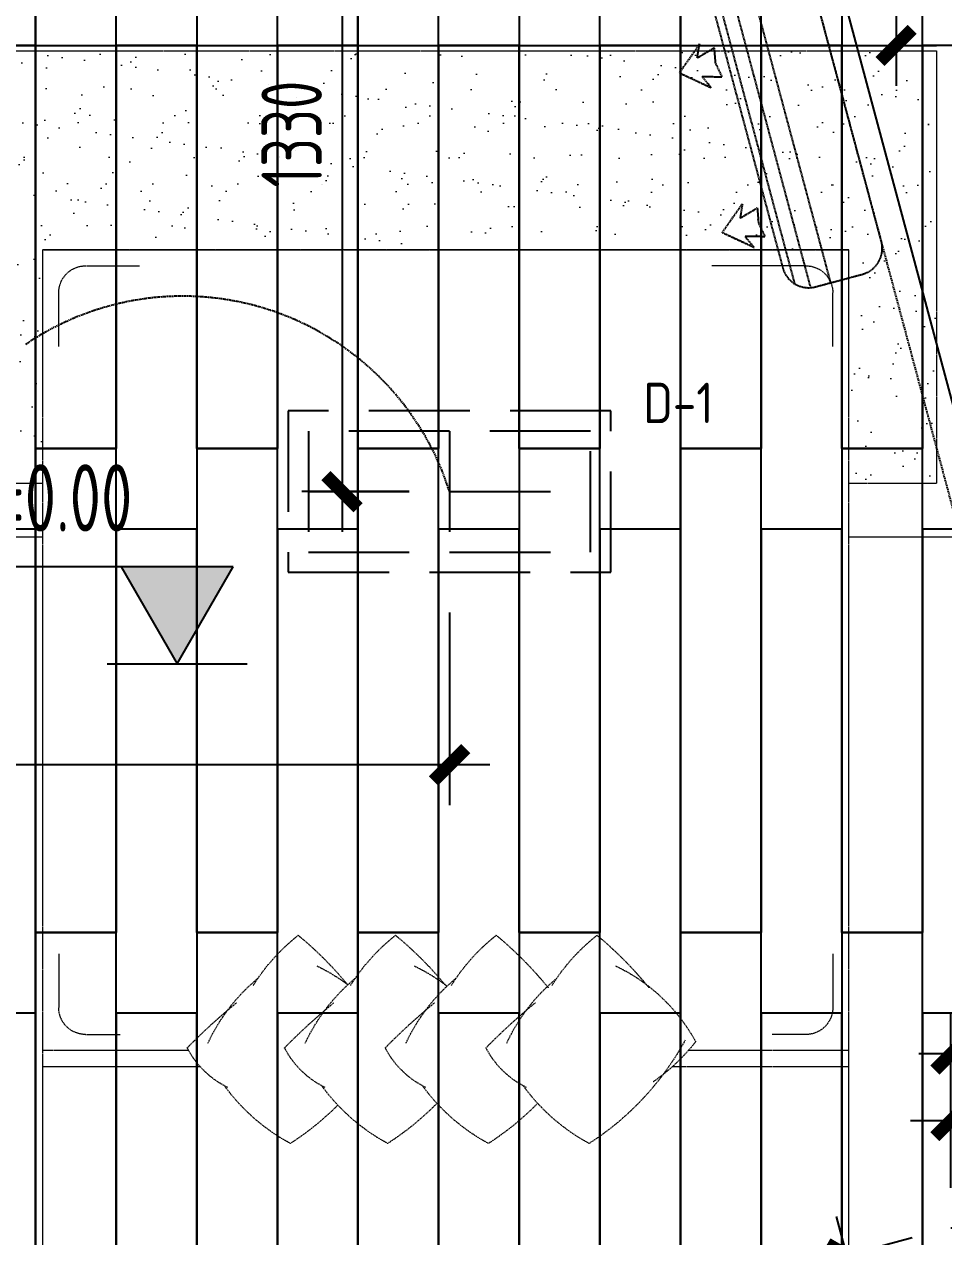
# Model space of a CAD drawing. Header units: millimetres. Extents: x 101598 to 258742, y -131098 to 15111.
# Drawn here: x 249569 to 251279, y -94146 to -91891 of the extents above; entities that cross this region are included whole.
import ezdxf
from ezdxf.enums import TextEntityAlignment as Align
from ezdxf.xclip import XClip

# ---------------------------------------------------------------- set-up
doc = ezdxf.new("R2010")
doc.units = ezdxf.units.MM
doc.header["$LTSCALE"] = 10
doc.header["$XCLIPFRAME"] = 2
for name, pattern in [('134H户型$0$DASH', [0.35, 0.25, -0.1]), ('DASH', [0.35, 0.25, -0.1]), ('HIDDEN2', [0.1875, 0.125, -0.0625])]:
    doc.linetypes.add(name, pattern=pattern)
doc.layers.get('DEFPOINTS').update_dxf_attribs({"color": 251})
for name, color, linetype in [('C天-AC', 1, 'Continuous'), ('Z-C天-AC(分体)', 1, 'HIDDEN2'), ('Z-C天-CEIL', 1, 'Continuous'), ('Z-C天-CEILITE', 2, 'DASH'), ('Z-C天-LITEDIM', 1, 'Continuous'), ('Z-E平-EQUIP-动力DIM', 1, 'Continuous'), ('Z-E平-EQUIP-照明', 3, 'Continuous'), ('Z-F平-FLOOR2-HATCH', 8, 'Continuous'), ('Z-F平-FLOORDIM', 1, 'Continuous'), ('Z-P平-WALLDIM', 1, 'Continuous'), ('Z-梁图', 2, 'Continuous')]:
    doc.layers.add(name, color=color, linetype=linetype)
doc.layers.add('P平-FURN1', color=3, linetype='HIDDEN2', lineweight=0)
doc.layers.add('Z-P平-FURN1', color=3, linetype='HIDDEN2', lineweight=0)
doc.styles.add('F-MARK', font='', dxfattribs={"width": 0.8})
doc.styles.add('MD(BLIP)', font='ARCHSTYL.SHX', dxfattribs={"bigfont": 'hza.shx'})
doc.styles.add('MD(DimT)', font='ARCHS.SHX', dxfattribs={"width": 0.8, "bigfont": 'hza.shx'})
doc.styles.add('MD(DimT)2', font='ARCHS.SHX', dxfattribs={"width": 0.8, "bigfont": 'hza.shx'})
doc.styles.get('F-MARK').set_extended_font_data('Century Gothic')
doc.dimstyles.new('MD-DIM_75', dxfattribs={"dimscale": 75, "dimtxt": 1.5, "dimasz": 0.8, "dimexe": 1, "dimexo": 1, "dimgap": 0.5, "dimtad": 1, "dimdec": 0, "dimzin": 0, "dimdsep": 46, "dimtxsty": 'MD(DimT)', "dimblk": 'ARCHTICK', "dimcen": 0.09, "dimdle": 1, "dimclrd": 1, "dimclre": 1, "dimclrt": 2, "dimadec": 0, "dimazin": 0, "dimtfac": 1, "dimtdec": 0, "dimtix": 1, "dimtmove": 2, "dimatfit": 3, "dimldrblk": 'ARCHTICK', "dimfxl": 8, "dimfxlon": 1, "dimtolj": 1, "dimtzin": 0, "dimarcsym": 0})

# ---------------------------------------------------------------- blocks, each defined once
blk = doc.blocks.new('TYRTYRE')
at = {"layer": 'Z-梁图', "linetype": 'DASH'}
blk.add_line((268128.1521867647, -94488.88738369217), (266547.2665269137, -88588.88088992499), dxfattribs=at)
blk = doc.blocks.new('_ArchTick')
at = {"color": 0, "linetype": 'ByBlock', "const_width": 0.4}
blk.add_lwpolyline([(-0.5, -0.5), (0.5, 0.5)], dxfattribs=at)
blk = doc.blocks.new('*D208')
at = {"layer": 'DEFPOINTS', "color": 0, "transparency": 16777216}
for p in [(244045.8996272435, -91730.05367256954), (251190.5507962861, -91730.05367256954), (251190.5507962861, -91930.05367256954)]:
    blk.add_point(p, dxfattribs=at)
at = {"layer": 'Z-P平-WALLDIM', "color": 1, "lineweight": -2, "transparency": 16777216}
for p, q in [((244045.8996272435, -91805.05367256954), (244045.8996272435, -92005.05367256954)), ((251190.5507962861, -91805.05367256954), (251190.5507962861, -92005.05367256954)), ((243970.8996272435, -91930.05367256954), (251265.5507962861, -91930.05367256954))]:
    blk.add_line(p, q, dxfattribs=at)
at = {"layer": 'Z-P平-WALLDIM', "color": 1, "lineweight": -2, "transparency": 16777216, "xscale": 60, "yscale": 60, "zscale": 60, "rotation": 180}
blk.add_blockref('_ArchTick', (244045.8996272435, -91930.05367256954), dxfattribs=at)
at = {"layer": 'Z-P平-WALLDIM', "color": 1, "lineweight": -2, "transparency": 16777216, "xscale": 60, "yscale": 60, "zscale": 60}
blk.add_blockref('_ArchTick', (251190.5507962861, -91930.05367256954), dxfattribs=at)
at = {"layer": 'Z-P平-WALLDIM', "color": 2, "transparency": 16777216, "insert": (247618.2252117648, -91836.30367256954), "char_height": 112.5, "attachment_point": 5, "style": 'MD(DimT)'}
blk.add_mtext('\\A1;7145', dxfattribs=at)
blk = doc.blocks.new('*D230')
at = {"layer": 'DEFPOINTS', "color": 0, "transparency": 16777216}
for p in [(251912.8673204798, -93930.05352785796), (251292.7016343683, -94130.05350573637), (251912.8673204798, -94130.05352785796)]:
    blk.add_point(p, dxfattribs=at)
at = {"layer": 'Z-P平-WALLDIM', "color": 1, "lineweight": -2, "transparency": 16777216}
for p, q in [((251292.7016343683, -94055.05350573637), (251292.7016343683, -93855.05352785796)), ((251912.8673204798, -94055.05352785796), (251912.8673204798, -93855.05352785796)), ((251217.7016343683, -93930.05352785796), (251987.8673204798, -93930.05352785796))]:
    blk.add_line(p, q, dxfattribs=at)
at = {"layer": 'Z-P平-WALLDIM', "color": 1, "lineweight": -2, "transparency": 16777216, "xscale": 60, "yscale": 60, "zscale": 60, "rotation": 180}
blk.add_blockref('_ArchTick', (251292.7016343683, -93930.05352785796), dxfattribs=at)
at = {"layer": 'Z-P平-WALLDIM', "color": 1, "lineweight": -2, "transparency": 16777216, "xscale": 60, "yscale": 60, "zscale": 60}
blk.add_blockref('_ArchTick', (251912.8673204798, -93930.05352785796), dxfattribs=at)
at = {"layer": 'Z-P平-WALLDIM', "color": 2, "transparency": 16777216, "insert": (251602.784477424, -93836.30352785796), "char_height": 112.5, "attachment_point": 5, "style": 'MD(DimT)'}
blk.add_mtext('\\A1;620', dxfattribs=at)
blk = doc.blocks.new('*D231')
at = {"layer": 'DEFPOINTS', "color": 0, "transparency": 16777216}
for p in [(251292.7016343683, -94129.05350573637), (251099.2664605434, -94180.88426939132), (251399.884067981, -94530.06406342587)]:
    blk.add_point(p, dxfattribs=at)
at = {"layer": 'Z-P平-WALLDIM', "color": 1, "lineweight": -2, "transparency": 16777216}
for p, q in [((251226.1103101686, -94654.27228011414), (251079.8550443764, -94108.43982914645)), ((251220.2571941234, -94148.46492190336), (251026.8220202985, -94200.29568555829)), ((251327.4396277361, -94549.47547959286), (251134.2544537567, -94601.23925603626))]:
    blk.add_line(p, q, dxfattribs=at)
at = {"layer": 'Z-P平-WALLDIM', "color": 1, "lineweight": -2, "transparency": 16777216, "xscale": 60, "yscale": 60, "zscale": 60}
for p, rotation in [((251099.2664605434, -94180.88426939132), 104.999990338686), ((251206.6988940016, -94581.8278398693), 284.999990338686)]:
    blk.add_blockref('_ArchTick', p, dxfattribs=dict(at, rotation=rotation))
at = {"layer": 'Z-P平-WALLDIM', "color": 2, "transparency": 16777216, "insert": (251243.5382275786, -94357.09178442156), "char_height": 112.5, "attachment_point": 5, "rotation": 284.999990338686, "style": 'MD(DimT)'}
blk.add_mtext('\\A1;415', dxfattribs=at)
blk = doc.blocks.new('*D232')
at = {"layer": 'DEFPOINTS', "color": 0, "transparency": 16777216}
for p in [(251150.1024973491, -91429.81707579411), (250994.4609502879, -91471.52107450907), (251913.8673426156, -94129.05361046574)]:
    blk.add_point(p, dxfattribs=at)
at = {"layer": 'Z-P平-WALLDIM', "color": 1, "lineweight": -2, "transparency": 16777216}
for p, q in [((251739.8435849318, -94253.32881437251), (250975.0495341209, -91399.0766342642)), ((251077.6580571043, -91449.22849196108), (250922.0165100431, -91490.93249067606)), ((251841.4229023707, -94148.46502663272), (251647.9877285199, -94200.29579029462))]:
    blk.add_line(p, q, dxfattribs=at)
at = {"layer": 'Z-P平-WALLDIM', "color": 1, "lineweight": -2, "transparency": 16777216, "xscale": 60, "yscale": 60, "zscale": 60}
for p, rotation in [((250994.4609502879, -91471.52107450907), 104.999990338686), ((251720.4321687648, -94180.88437412764), 284.999990338686)]:
    blk.add_blockref('_ArchTick', p, dxfattribs=dict(at, rotation=rotation))
at = {"layer": 'Z-P平-WALLDIM', "color": 2, "transparency": 16777216, "insert": (251448.0021098325, -92801.93845410962), "char_height": 112.5, "attachment_point": 5, "rotation": 284.999990338686, "style": 'MD(DimT)'}
blk.add_mtext('\\A1;2805', dxfattribs=at)
blk = doc.blocks.new('MD标高符号')
blk.add_hatch(color=256).paths.add_polyline_path([(1.388888888890506, 2.40562612163194), (-1.388888888905058, 2.40562612163194), (0, 1.818989403545856e-11)])
blk.add_line((-1.736111111109494, 3.637978807091713e-12), (1.736111111109494, 3.637978807091713e-12))
blk.add_lwpolyline([(1.388888888890506, 2.405626121624664), (-6.670300077676075, 2.405626121624664)])
blk.add_lwpolyline([(1.388888888890506, 2.405626121624664), (-1.388888888890506, 2.405626121624664), (0, 7.275957614183426e-12)], close=True)
at = {"style": 'F-MARK', "width": 0.8}
blk.add_attdef('LEVEL', text='', height=2.5, dxfattribs=at).set_placement((0, 3.284810429810022), align=Align.CENTER)
blk = doc.blocks.new('e rtfdsx')
at = {"color": 8}
for p, q in [((0, -1.499924978837271), (0, 1.499924978837839)), ((-3.499924978837953, 0), (3.499924978837953, 0))]:
    blk.add_line(p, q, dxfattribs=at)
for points in [[(-3.999899971782725, -1.999899971783066), (-3.999899971782725, 1.999899971783634), (3.999899971782725, 1.999899971783407), (3.999899971784544, -1.999899971783407)], [(-3.499924978837953, -1.499924978837271), (-3.499924978837953, 1.499924978837839), (3.499924978837953, 1.499924978837839), (3.499924978837953, -1.499924978837271)]]:
    blk.add_lwpolyline(points, close=True)
blk = doc.blocks.new('*D252')
at = {"layer": 'DEFPOINTS', "color": 0, "transparency": 16777216}
for p in [(250359.7579021821, -91430.23948871571), (250159.8676585933, -92760.1085220837), (250359.8676585932, -92760.1085220837)]:
    blk.add_point(p, dxfattribs=at)
at = {"layer": 'Z-C天-LITEDIM', "color": 1, "lineweight": -2, "transparency": 16777216}
for p, q in [((250159.8676585933, -91355.23948871571), (250159.8676585933, -92835.1085220837)), ((250284.7579021821, -91430.23948871571), (250084.8676585933, -91430.23948871571)), ((250284.8676585932, -92760.1085220837), (250084.8676585933, -92760.1085220837))]:
    blk.add_line(p, q, dxfattribs=at)
at = {"layer": 'Z-C天-LITEDIM', "color": 1, "lineweight": -2, "transparency": 16777216, "xscale": 60, "yscale": 60, "zscale": 60}
for p, rotation in [((250159.8676585933, -91430.23948871571), 90), ((250159.8676585933, -92760.1085220837), 270)]:
    blk.add_blockref('_ArchTick', p, dxfattribs=dict(at, rotation=rotation))
at = {"layer": 'Z-C天-LITEDIM', "color": 2, "transparency": 16777216, "insert": (250066.1176585932, -92095.17400539976), "char_height": 112.5, "attachment_point": 5, "rotation": 90, "style": 'MD(DimT)'}
blk.add_mtext('\\A1;1330', dxfattribs=at)
blk = doc.blocks.new('*D253')
at = {"layer": 'DEFPOINTS', "color": 0, "transparency": 16777216}
for p in [(248389.4797448043, -92910.10101689349), (250359.8676585931, -92910.10101689587), (248389.4797448043, -93268.12179508236)]:
    blk.add_point(p, dxfattribs=at)
at = {"layer": 'Z-C天-LITEDIM', "color": 1, "lineweight": -2, "transparency": 16777216}
for p, q in [((248389.4797448043, -92985.10101689349), (248389.4797448043, -93343.12179508236)), ((250359.8676585931, -92985.10101689587), (250359.8676585931, -93343.12179508236)), ((250434.8676585931, -93268.12179508236), (248314.4797448043, -93268.12179508236))]:
    blk.add_line(p, q, dxfattribs=at)
at = {"layer": 'Z-C天-LITEDIM', "color": 1, "lineweight": -2, "transparency": 16777216, "xscale": 60, "yscale": 60, "zscale": 60, "rotation": 180}
blk.add_blockref('_ArchTick', (248389.4797448043, -93268.12179508236), dxfattribs=at)
at = {"layer": 'Z-C天-LITEDIM', "color": 1, "lineweight": -2, "transparency": 16777216, "xscale": 60, "yscale": 60, "zscale": 60}
blk.add_blockref('_ArchTick', (250359.8676585931, -93268.12179508236), dxfattribs=at)
at = {"layer": 'Z-C天-LITEDIM', "color": 2, "transparency": 16777216, "insert": (249374.6737016987, -93174.37179508236), "char_height": 112.5, "attachment_point": 5, "style": 'MD(DimT)'}
blk.add_mtext('\\A1;1970', dxfattribs=at)
blk = doc.blocks.new('*D262')
at = {"layer": 'DEFPOINTS', "color": 0, "transparency": 16777216}
for p in [(251593.1498553429, -93806.16607304093), (251292.7016343685, -94130.05350573629), (251593.1498553429, -94130.05361046563)]:
    blk.add_point(p, dxfattribs=at)
at = {"layer": 'Z-E平-EQUIP-动力DIM', "color": 1, "lineweight": -2, "transparency": 16777216}
for p, q in [((251292.7016343685, -94055.05350573629), (251292.7016343685, -93731.16607304093)), ((251593.1498553429, -94055.05361046563), (251593.1498553429, -93731.16607304093)), ((251292.7016343685, -93806.16607304093), (251232.7016343685, -93806.16607304093)), ((251292.7016343685, -93806.16607304093), (251593.1498553429, -93806.16607304093)), ((251593.1498553429, -93806.16607304093), (251653.1498553429, -93806.16607304093))]:
    blk.add_line(p, q, dxfattribs=at)
at = {"layer": 'Z-E平-EQUIP-动力DIM', "color": 1, "lineweight": -2, "transparency": 16777216, "xscale": 60, "yscale": 60, "zscale": 60}
blk.add_blockref('_ArchTick', (251292.7016343685, -93806.16607304093), dxfattribs=at)
at = {"layer": 'Z-E平-EQUIP-动力DIM', "color": 1, "lineweight": -2, "transparency": 16777216, "xscale": 60, "yscale": 60, "zscale": 60, "rotation": 180}
blk.add_blockref('_ArchTick', (251593.1498553429, -93806.16607304093), dxfattribs=at)
at = {"layer": 'Z-E平-EQUIP-动力DIM', "color": 2, "transparency": 16777216, "insert": (251442.9257448557, -93712.41607304093), "char_height": 112.5, "attachment_point": 5, "style": 'MD(DimT)'}
blk.add_mtext('\\A1;300', dxfattribs=at)
blk = doc.blocks.new('床1500')
at = {"layer": 'P平-FURN1'}
h = blk.add_hatch(dxfattribs=at)
h.set_pattern_fill('AR-SAND', color=8, scale=2, style=0)
h.set_pattern_definition([(37.50000000000001, (153836.7928101596, 121429.0381124425), (-3.200062591968091, 97.88264746586847), [0, -77.21600000000001, 0, -86.36, 0, -82.55]), (7.499999999999999, (153836.7928101596, 121429.0381124425), (89.90465662760053, 143.3650201136709), [0, -41.65600000000001, 0, -69.596, 0, -26.67]), (327.5, (153774.3088101596, 121429.0381124425), (158.1984740482916, 0.2874369357091524), [0, -25.4, 0, -91.44, 0, -119.38]), (317.5, (153774.3088101596, 121429.0381124425), (152.7112904944594, 44.58586465144326), [0, -12.7, 0, -59.944, 0, -68.58])])
h.paths.add_polyline_path([(912.9963061317685, -1565.239916713617), (750.0003126859519, -1565.239949275157), (750.0003995374136, -2000.000073453062), (-749.9996004626446, -1999.99992654688), (-749.999687314019, -1565.240248928195), (-912.9956807505805, -1565.240281489678), (-912.9955200469558, -2369.688713436713), (912.9964668353787, -2369.688348660653)], flags=17)
at = {"color": 8, "linetype": 'HIDDEN2'}
for p, q in [((-456.762260358475, -479.9998679673299), (-749.9999041112314, -479.9999265470533)), ((750.0000958890596, -480.0000734531786), (421.2686534753593, -480.0001391234691)), ((-478.2757507003043, -509.999842299454), (-749.9998981181707, -509.9999265469951)), ((750.0001018821204, -510.0000734531786), (451.0197979982768, -510.0001331801177))]:
    blk.add_line(p, q, dxfattribs=at)
at = {"linetype": 'HIDDEN2'}
blk.add_line((-749.9996004626446, -1999.99992654688), (750.0003995376464, -2000.000073453062), dxfattribs=at)
blk.add_lwpolyline([(-749.9996004626446, -1999.99992654688), (-750.0000000000291, 7.345317953877384e-05), (750.0000000000291, -7.345317862927914e-05), (750.0003995374136, -2000.000073453237)], close=True, dxfattribs=at)
at = {"color": 8, "linetype": 'HIDDEN2'}
for points in [[(-719.9998621599661, -689.9999205537597), (-719.9998821368499, -589.9999205537597, -0.4142135623731803), (-669.9998921252845, -539.9999105653251), (-605.9258895701641, -539.9998977653449)], [(720.0001378406596, -690.0000794462394), (720.0001178638049, -590.0000794462394, 0.4142135623731803), (670.0001078753703, -540.000089434674), (607.1825826452114, -540.0001019836636)], [(-719.9996364213439, -1819.999920553643), (-719.9996164444892, -1919.999920553643, 0.4142135623731803), (-669.9996064560546, -1969.99991056521), (-569.9996064560546, -1969.999890588339)], [(720.0003635792818, -1820.000079446123), (720.0003835561656, -1920.000079446123, -0.4142135623731803), (670.0003935446002, -1970.000089434558), (495.0003935446148, -1970.000124394079)]]:
    blk.add_lwpolyline(points, format="xyb", dxfattribs=at)
for centre, radius, start, end in [((-111.7964935144701, -663.5856435300666), 371.3795172914658, 118.5356248817848, 143.8686027870356), ((-576.5504934359778, -783.644285853079), 530.8209908495446, 44.94316867591795, 57.2264455691302), ((69.24392681241443, -663.5856073644827), 371.3795172928761, 118.5356248817848, 143.8686027870356), ((-395.5100731102284, -783.6442496903474), 530.8209908515602, 44.44051660888409, 57.22644557236767), ((256.646272553553, -663.5855699272361), 371.3795172929673, 118.5356248817848, 143.8686027870356), ((-208.1077273698174, -783.6442122507142), 530.8209908516903, 44.44051661006314, 57.2264455691302), ((444.0486182692257, -663.5855324601289), 371.3795172929673, 118.5356248817848, 143.8686027870356), ((-20.70538165415928, -783.644174783607), 530.8209908516903, 28.61204665100497, 57.2264455691302), ((-332.305618584287, -591.963667899603), 167.4077303381724, 115.9786629667725, 152.6879962454649), ((-151.2651982585812, -591.9636317348923), 167.4077303388081, 115.978662970967, 152.6879962454649), ((36.13714748284838, -591.9635942964815), 167.4077303388491, 115.9786629667725, 152.6879962454649), ((223.5394931985211, -591.9635568293743), 167.4077303388491, 115.9786629667725, 152.6879962454649), ((175.4433623387886, -753.5384895114694), 367.7680014565776, 38.0968045504744, 55.15791458275108), ((326.2367137392284, 275.6019965537125), 1130.045868910999, 224.4071927871356, 230.721357902448), ((507.2771340629552, 275.602032725059), 1130.04586891529, 224.4071927916688, 230.721357902448), ((694.6794798090414, 275.6020701603265), 1130.045868915567, 224.4071927871356, 230.7213578984113), ((882.0818255247141, 275.6021076274337), 1130.045868915567, 224.4071927871356, 230.7213578984113), ((-130.0297314662166, -379.3402916288469), 344.2886284026777, 204.8445262001036, 230.3975116595696), ((51.01068885916902, -379.3402554623317), 344.288628403985, 204.8445262001036, 230.3975116595696), ((238.4130346017482, -379.3402180249104), 344.2886284040693, 204.8445262001036, 230.3975116595696), ((425.8153803174209, -379.3401805578033), 344.2886284040693, 204.8445262001036, 230.3975116595696), ((173.4616620163579, -367.8318946986692), 331.8623302393693, 295.4078288808566, 331.4124094535117), ((-46.7680015105434, -435.7863496447098), 367.7680014545041, 212.0487723461831, 231.7265394005239), ((134.2724188154389, -435.7863134779618), 367.7680014559007, 212.0487723461831, 231.7265394005239), ((-201.343029441894, -367.8319696044782), 331.8623302392882, 295.4078288808566, 307.8474095553552), ((321.6747645577561, -435.786276040948), 367.7680014559906, 212.0487723461831, 231.7265394005239), ((-347.7200384345779, -189.3785844026706), 693.8067737175197, 309.5297845760754, 320.8895142427295), ((509.0771102734143, -435.786238573899), 367.7680014559906, 212.0487723461831, 231.7265394005239), ((-160.3176927189052, -189.3785469355062), 693.8067737175197, 309.5297845760754, 320.8895142427295), ((-716.1628045001708, -189.3786580073638), 693.8067737147154, 309.5297845760754, 320.3050422895933), ((-382.3834497662756, -367.8320057697711), 331.8623302380278, 295.4078288806235, 307.0340990925821), ((-535.1223841779865, -189.3786218431196), 693.80677371735, 309.5297845760754, 320.2795992501278)]:
    blk.add_arc(centre, radius, start, end, dxfattribs=at)
at = {"layer": 'P平-FURN1', "color": 8, "linetype": 'HIDDEN2'}
for points in [[(-749.9997072908882, -1465.240248928195), (-1012.995700727435, -1465.240301466546), (-1012.995500070087, -2469.688733413524), (1012.996486812248, -2469.688328683784), (1012.996286154899, -1465.239896736748), (750.0002927090827, -1465.239949275157)], [(-749.999687314019, -1565.240248928195), (-912.9956807505805, -1565.240281489678), (-912.9955200469558, -2369.688713436713), (912.9964668353787, -2369.688348660653), (912.9963061317685, -1565.239916713617), (750.0003126859519, -1565.239949275157)]]:
    blk.add_lwpolyline(points, dxfattribs=at)
blk = doc.blocks.new('空调26平面')
at = {"color": 8, "linetype": 'HIDDEN2'}
for p, q in [((0.001307625061599538, 170.5088564522885), (900.2715823495528, 170.5088564522885)), ((3.627209115511505, 132.1844372615305), (896.6456808591029, 132.1844372615305)), ((15.7033029445156, 105.5259327669482), (884.5695870300988, 105.5259327669482))]:
    blk.add_line(p, q, dxfattribs=at)
at = {"linetype": 'HIDDEN2'}
blk.add_lwpolyline([(-7.932630251161754e-05, 231.9091983204562), (-7.932630251161754e-05, 141.9091983204562, 0.4142135623730956), (49.99992067369749, 91.9091983204562), (850.2729693009169, 91.9091983204562, 0.4142135623730932), (900.2729693009169, 141.9091983204562), (900.2729693009169, 231.9091983204562, 0.414213562373095), (850.2729693009169, 281.9091983204562), (49.99992067369749, 281.9091983204562, 0.414213562373095)], format="xyb", close=True, dxfattribs=at)
at = {"color": 8, "linetype": 'HIDDEN2'}
for points in [[(163.8452255102166, 74.9909156140493), (173.8452255102166, 39.2234737357212), (149.4488173682184, 50.21901114376669), (191.5809612422308, 4.091484879609197e-05), (233.7131051163014, 50.21901114376669), (209.3166969743033, 39.2234737357212), (219.3166969743033, 74.9909156140493), (191.5809612422308, 69.93572184348886)], [(422.4007092552201, 74.9909156140493), (432.4007092552201, 39.2234737357212), (408.004301113222, 50.21901114376669), (450.1364449872926, 4.091484879609197e-05), (492.2685888613632, 50.21901114376669), (467.8721807193651, 39.2234737357212), (477.8721807193651, 74.9909156140493), (450.1364449872926, 69.93572184348886)], [(785.8973947165359, 74.9909156140493), (775.8973947165359, 39.2234737357212), (800.293802858534, 50.21901114376669), (758.1616589845216, 4.091484879609197e-05), (716.029515110451, 50.21901114376669), (740.4259232524491, 39.2234737357212), (730.4259232524491, 74.9909156140493), (758.1616589845216, 69.93572184348886)]]:
    blk.add_lwpolyline(points, close=True, dxfattribs=at)
blk = doc.blocks.new('*U269')
at = {"layer": 'C天-AC', "color": 8}
blk.add_blockref('空调26平面', (0.0001790973183233291, -4.091484879609197e-05), dxfattribs=at)
blk = doc.blocks.new('A$C076F60D2')
at = {"color": 8}
blk.add_line((600, -150), (599.9999999999418, 1.455191522836685e-11), dxfattribs=at)
for points in [[(0, -900), (150, -900), (150, 0), (0, 0)], [(300, -900), (450, -900), (450, 0), (300, 0)]]:
    blk.add_lwpolyline(points, close=True, dxfattribs=at)
for points in [[(300, -900), (300, -150), (150, -150), (150, -900)], [(600, -900), (600, -150), (450, -150), (450, -900)]]:
    blk.add_lwpolyline(points, dxfattribs=at)
blk = doc.blocks.new('A$C57FE0F12')
at = {"color": 8}
for p, q in [((6430.4142754965, 2900.001734640071), (6280.414275496485, 2900.001734640013)), ((7330.4142754965, 2900.00173463994), (7180.414275496485, 2900.001734639882)), ((8230.4142754965, 2900.001734639998), (8080.414275496485, 2900.00173463994)), ((6430.4142754965, 2300.001734640071), (6280.414275496485, 2300.001734640013)), ((7330.414275496267, 2300.001734639998), (7180.414275496252, 2300.00173463994)), ((8230.414275496267, 2300.001734640056), (8080.414275496252, 2300.001734639998)), ((6430.4142754965, 1700.001734640071), (6280.414275496485, 1700.001734640013)), ((7330.4142754965, 1700.001734640071), (7180.414275496485, 1700.001734640013)), ((8230.4142754965, 1700.001734640129), (8080.414275496485, 1700.001734640071))]:
    blk.add_line(p, q, dxfattribs=at)
for points in [[(7180.4142754965, 3500.001734640071), (6430.4142754965, 3500.001734640071), (6430.4142754965, 3350.001734640071), (7180.4142754965, 3350.001734640071)], [(8080.4142754965, 3500.001734639882), (7330.4142754965, 3500.001734639882), (7330.4142754965, 3350.001734639882), (8080.4142754965, 3350.001734639882)], [(8980.4142754965, 3500.00173463994), (8230.4142754965, 3500.00173463994), (8230.4142754965, 3350.00173463994), (8980.4142754965, 3350.00173463994)], [(7180.4142754965, 3200.001734640071), (6430.4142754965, 3200.001734640071), (6430.4142754965, 3050.001734640071), (7180.4142754965, 3050.001734640071)], [(8080.4142754965, 3200.001734639882), (7330.4142754965, 3200.001734639882), (7330.4142754965, 3050.001734639882), (8080.4142754965, 3050.001734639882)], [(8980.4142754965, 3200.00173463994), (8230.4142754965, 3200.00173463994), (8230.4142754965, 3050.00173463994), (8980.4142754965, 3050.00173463994)], [(7180.4142754965, 2900.001734640071), (6430.4142754965, 2900.001734640071), (6430.4142754965, 2750.001734640071), (7180.4142754965, 2750.001734640071)], [(8080.4142754965, 2900.00173463994), (7330.4142754965, 2900.00173463994), (7330.4142754965, 2750.00173463994), (8080.4142754965, 2750.00173463994)], [(8980.4142754965, 2900.001734639999), (8230.4142754965, 2900.001734639998), (8230.4142754965, 2750.001734639998), (8980.4142754965, 2750.001734639999)], [(7180.4142754965, 2600.001734640071), (6430.4142754965, 2600.001734640071), (6430.4142754965, 2450.001734640071), (7180.4142754965, 2450.001734640071)], [(8080.4142754965, 2600.00173463994), (7330.4142754965, 2600.00173463994), (7330.4142754965, 2450.00173463994), (8080.4142754965, 2450.00173463994)], [(8980.4142754965, 2600.001734639999), (8230.4142754965, 2600.001734639998), (8230.4142754965, 2450.001734639998), (8980.4142754965, 2450.001734639998)], [(7180.4142754965, 2300.001734640071), (6430.4142754965, 2300.001734640071), (6430.4142754965, 2150.001734640071), (7180.4142754965, 2150.001734640071)], [(8080.414275496267, 2300.001734639999), (7330.414275496267, 2300.001734639998), (7330.414275496267, 2150.001734639998), (8080.414275496267, 2150.001734639999)], [(8980.414275496267, 2300.001734640057), (8230.414275496267, 2300.001734640056), (8230.414275496267, 2150.001734640056), (8980.414275496267, 2150.001734640057)], [(7180.4142754965, 2000.001734640071), (6430.4142754965, 2000.001734640071), (6430.4142754965, 1850.001734640071), (7180.4142754965, 1850.001734640071)], [(8080.414275496267, 2000.001734639998), (7330.414275496267, 2000.001734639998), (7330.414275496267, 1850.001734639998), (8080.414275496267, 1850.001734639998)], [(8980.414275496267, 2000.001734640057), (8230.414275496267, 2000.001734640056), (8230.414275496267, 1850.001734640056), (8980.414275496267, 1850.001734640057)], [(7180.4142754965, 1700.001734640071), (6430.4142754965, 1700.001734640071), (6430.4142754965, 1550.001734640071), (7180.4142754965, 1550.001734640071)], [(8080.4142754965, 1700.001734640071), (7330.4142754965, 1700.001734640071), (7330.4142754965, 1550.001734640071), (8080.4142754965, 1550.001734640071)], [(8980.4142754965, 1700.00173464013), (8230.4142754965, 1700.001734640129), (8230.4142754965, 1550.001734640129), (8980.4142754965, 1550.00173464013)]]:
    blk.add_lwpolyline(points, dxfattribs=at)
for points in [[(7180.4142754965, 3200.001734640071), (7180.4142754965, 3350.001734640071), (6280.4142754965, 3350.001734640071), (6280.4142754965, 3200.001734640071)], [(8080.4142754965, 3200.001734639882), (8080.4142754965, 3350.001734639882), (7180.4142754965, 3350.001734639882), (7180.4142754965, 3200.001734639882)], [(8980.4142754965, 3200.00173463994), (8980.4142754965, 3350.00173463994), (8080.4142754965, 3350.00173463994), (8080.4142754965, 3200.00173463994)], [(7180.4142754965, 2900.001734640071), (7180.4142754965, 3050.001734640071), (6280.4142754965, 3050.001734640071), (6280.4142754965, 2900.001734640071)], [(8080.4142754965, 2900.001734639882), (8080.4142754965, 3050.001734639882), (7180.4142754965, 3050.001734639882), (7180.4142754965, 2900.001734639882)], [(8980.4142754965, 2900.00173463994), (8980.4142754965, 3050.00173463994), (8080.4142754965, 3050.00173463994), (8080.4142754965, 2900.00173463994)], [(7180.4142754965, 2600.001734640071), (7180.4142754965, 2750.001734640071), (6280.4142754965, 2750.001734640071), (6280.4142754965, 2600.001734640071)], [(8080.4142754965, 2600.00173463994), (8080.4142754965, 2750.00173463994), (7180.4142754965, 2750.00173463994), (7180.4142754965, 2600.00173463994)], [(8980.4142754965, 2600.001734639999), (8980.4142754965, 2750.001734639999), (8080.4142754965, 2750.001734639998), (8080.4142754965, 2600.001734639998)], [(7180.4142754965, 2300.001734640071), (7180.4142754965, 2450.001734640071), (6280.4142754965, 2450.001734640071), (6280.4142754965, 2300.001734640071)], [(8080.4142754965, 2300.00173463994), (8080.4142754965, 2450.00173463994), (7180.4142754965, 2450.00173463994), (7180.4142754965, 2300.00173463994)], [(8980.4142754965, 2300.001734639998), (8980.4142754965, 2450.001734639998), (8080.4142754965, 2450.001734639998), (8080.4142754965, 2300.001734639998)], [(7180.4142754965, 2000.001734640071), (7180.4142754965, 2150.001734640071), (6280.4142754965, 2150.001734640071), (6280.4142754965, 2000.001734640071)], [(8080.414275496267, 2000.001734639998), (8080.414275496267, 2150.001734639999), (7180.414275496267, 2150.001734639998), (7180.414275496267, 2000.001734639998)], [(8980.414275496267, 2000.001734640057), (8980.414275496267, 2150.001734640057), (8080.414275496267, 2150.001734640056), (8080.414275496267, 2000.001734640056)], [(7180.4142754965, 1700.001734640071), (7180.4142754965, 1850.001734640071), (6280.4142754965, 1850.001734640071), (6280.4142754965, 1700.001734640071)], [(8080.414275496267, 1700.001734639998), (8080.414275496267, 1850.001734639998), (7180.414275496267, 1850.001734639998), (7180.414275496267, 1700.001734639998)], [(8980.414275496267, 1700.001734640057), (8980.414275496267, 1850.001734640057), (8080.414275496267, 1850.001734640056), (8080.414275496267, 1700.001734640056)]]:
    blk.add_lwpolyline(points, close=True, dxfattribs=at)
at = {"rotation": 90}
for p in [(6280.4142754965, 2900.001734640071), (7180.4142754965, 2900.001734639882), (8080.4142754965, 2900.00173463994), (6280.4142754965, 2300.001734640071), (7180.4142754965, 2300.00173463994), (8080.4142754965, 2300.001734639998), (6280.4142754965, 1700.001734640071), (7180.414275496267, 1700.001734639998), (8080.414275496267, 1700.001734640056), (6280.4142754965, 1100.001734640071), (7180.4142754965, 1100.001734640071), (8080.4142754965, 1100.001734640129)]:
    blk.add_blockref('A$C076F60D2', p, dxfattribs=at)

msp = doc.modelspace()

# ---------------------------------------------------------------- linework, layer by layer
at = {"layer": 'Z-C天-CEIL', "linetype": 'DASH'}
msp.add_line((251655.0479444191, -94130.05069228257, 0.05098151147079697), (250931.748389279, -91430.6575017145, 0.002694042299514386), dxfattribs=at)
at = {"layer": 'Z-E平-EQUIP-照明', "color": 8, "linetype": '134H户型$0$DASH'}
msp.add_arc((249863.4217081163, -92917.28981122513), 520.7346151360878, 17.5684690758526, 124.1421206702393, dxfattribs=at)

# ---------------------------------------------------------------- block references
at = {"layer": 'Z-C天-AC(分体)', "linetype": 'HIDDEN2', "extrusion": (-4.239660753984407e-05, 3.25320689441033e-05, 0.9999999985720962), "rotation": 284.9999868041456}
msp.add_blockref('*U269', (250670.8531832487, -91546.19716832864, -13.62379893190225), dxfattribs=at)
at = {"layer": 'Z-C天-CEILITE', "xscale": -74.9999984641425, "yscale": 74.9999984641425, "zscale": 74.9999984641425, "rotation": 180}
msp.add_blockref('e rtfdsx', (250359.8676585931, -92760.10852208367), dxfattribs=at)
at = {"layer": 'Z-F平-FLOOR2-HATCH'}
ref = msp.add_blockref('A$C57FE0F12', (247889.4800860666, -85499.64231826896), dxfattribs=dict(at, rotation=270))
XClip(ref).set_block_clipping_path([(9030.4190383542, 499.999652890634), (6530.411332581876, 499.9996528936317), (6530.411332581876, 199.99965289235115), (5530.4142754965, 199.99965289363172), (5530.41427549941, 2215.985491904139), (5930.411118942895, 2215.693172566942), (5931.204317308235, 3301.07071021953), (8630.411270381199, 4024.387250703032), (8630.41116565185, 3403.2215424568567), (9030.411183722477, 3510.4011519890337)])
at = {"layer": 'Z-F平-FLOORDIM'}
ref = msp.add_blockref('MD标高符号', (249852.8297896843, -93080.47583696508, 0.001639280010821362), dxfattribs=dict(at, xscale=75, yscale=75, zscale=75))
ref.add_attrib('LEVEL', '%%P0.00', dxfattribs={"layer": '0', "color": 2, "height": 124.9999999999999, "style": 'MD(DimT)2', "width": 0.8}).set_placement((249640.6135401592, -92834.24295377293, 0.001639280010821362), align=Align.CENTER)
at = {"layer": 'Z-P平-FURN1', "color": 8}
ref = msp.add_blockref('床1500', (250352.8676367667, -94310.05314978845), dxfattribs=dict(at, xscale=-1, rotation=180))
XClip(ref).set_block_clipping_path([(-892.0519173674984, -1176.2788227136916), (-1124.8346497763996, -1176.2788227136916), (-1101.7438803678378, -2643.844196712598), (1000.3753907592036, -2643.844196712598), (1104.565667843097, -2252.725462423303), (1062.780835384212, -1338.4769897193037), (750.000272493402, -1364.0450494783), (771.0156604083022, 0.015941318197292276), (-1236.9999999967986, 0.01634245680179447), (-1252.3635796612361, 2.3520507966168225e-05), (-1252.3635796612361, -517.7771941590909), (-892.0519173674984, -517.7771941590909)])
at = {"layer": 'Z-梁图', "linetype": 'DASH'}
msp.add_blockref('TYRTYRE', (-16473.10292465647, 358.8332015288906), dxfattribs=at)

# ---------------------------------------------------------------- texts
at = {"layer": 'Z-C天-CEILITE', "insert": (250720.3587893822, -92595.07349232312), "char_height": 74.99999846414246, "attachment_point": 4, "style": 'MD(BLIP)'}
msp.add_mtext('\\A1;D-1', dxfattribs=at)

# ---------------------------------------------------------------- dimensions: what is measured, and where the dimension line sits
at = {"layer": 'Z-C天-LITEDIM'}
dim = msp.add_linear_dim(base=(250159.8676585933, -92760.1085220837), p1=(250359.757902182, -91430.23948871568), p2=(250359.8676585931, -92760.10852208367), angle=90, dimstyle='MD-DIM_75', dxfattribs=at)
dim.commit()
dim.dimension.update_dxf_attribs({"geometry": '*D252', "text_midpoint": (250066.1176585932, -92095.17400539976)})
dim = msp.add_linear_dim(base=(248389.4797448043, -93268.12179508236), p1=(250359.8676585931, -92910.10101689587), p2=(248389.4797448043, -92910.10101689349), dimstyle='MD-DIM_75', dxfattribs=at)
dim.commit()
dim.dimension.update_dxf_attribs({"geometry": '*D253', "text_midpoint": (249374.6737016987, -93174.37179508236)})
at = {"layer": 'Z-E平-EQUIP-动力DIM'}
dim = msp.add_linear_dim(base=(251593.1498553429, -93806.16607304093), p1=(251292.7016343685, -94130.05350573629), p2=(251593.1498553429, -94130.05361046563), angle=180, dimstyle='MD-DIM_75', dxfattribs=at)
dim.commit()
dim.dimension.update_dxf_attribs({"geometry": '*D262', "text_midpoint": (251442.9257448557, -93712.41607304093)})
at = {"layer": 'Z-P平-WALLDIM'}
for base, p1, p2, picture, middle in [((250994.4609502879, -91471.52107450907), (251913.8673426156, -94129.05361046572), (251150.1024973492, -91429.8170757941), '*D232', (251448.0021098325, -92801.93845410962)), ((251099.2664605434, -94180.88426939132), (251399.884067981, -94530.06406342586), (251292.7016343683, -94129.05350573637), '*D231', (251243.5382275786, -94357.09178442156))]:
    dim = msp.add_linear_dim(base=base, p1=p1, p2=p2, angle=104.999990338686, dimstyle='MD-DIM_75', dxfattribs=at)
    dim.commit()
    dim.dimension.update_dxf_attribs({"geometry": picture, "text_midpoint": middle})
for base, p1, p2, picture, middle in [((251190.5507962861, -91930.05367256954), (244045.8996272435, -91730.05367256954), (251190.5507962861, -91730.05367256954), '*D208', (247618.2252117648, -91836.30367256954)), ((251912.8673204798, -93930.05352785796), (251292.7016343683, -94130.05350573637), (251912.8673204798, -94130.05352785796), '*D230', (251602.784477424, -93836.30352785796))]:
    dim = msp.add_linear_dim(base=base, p1=p1, p2=p2, dimstyle='MD-DIM_75', dxfattribs=at)
    dim.commit()
    dim.dimension.update_dxf_attribs({"geometry": picture, "text_midpoint": middle})

doc.saveas('drawing.dxf')
